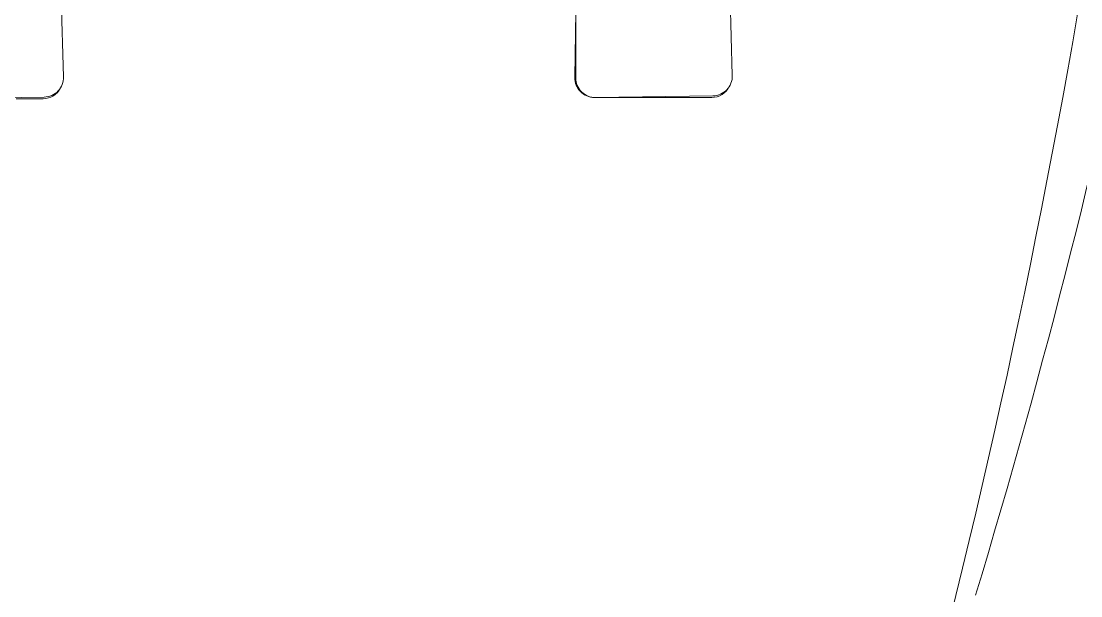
# Model space of a CAD drawing. Header units: millimetres. Extents: x 72 to 2826, y -203 to 794.
# Drawn here: x 1757.074 to 1757.2649, y 386.1311 to 386.2346 of the extents above; entities that cross this region are included whole.
import ezdxf

# ---------------------------------------------------------------- set-up
doc = ezdxf.new("R2010")
doc.units = ezdxf.units.MM
doc.layers.add('mobiliario', color=252, linetype='Continuous', lineweight=9)

# ---------------------------------------------------------------- blocks, each defined once
blk = doc.blocks.new('SE2')
at = {"layer": 'mobiliario'}
for p, q in [((130.071, 345.571), (125.295, 345.64)), ((128.933, 345.64), (130.022, 345.64)), ((152.477, 345.59), (152.504, 345.59)), ((152.527, 345.59), (153.566, 345.59)), ((157.304, 345.521), (152.527, 345.59)), ((153.566, 345.59), (156.166, 345.59)), ((156.166, 345.59), (157.254, 345.59)), ((151.716, 342.081), (151.677, 344.778)), ((151.716, 344.79), (151.716, 338.807)), ((130.69, 338.807), (130.859, 344.749)), ((157.916, 338.539), (158.092, 344.699))]:
    blk.add_line(p, q, dxfattribs=at)
for centre, radius, start, end in [((-173.438, 282.247), 350.751, 4.00281, 16.05373), ((-131.747, 275.18), 313.162, 6.24845, 16.82993), ((130.022, 344.84), 0.8, 26.429, 90), ((130.06, 344.771), 0.8, 358.3631, 89.1815), ((152.477, 344.79), 0.8, 90, 180.8185), ((152.516, 344.79), 0.8, 89.1815, 180), ((157.254, 344.79), 0.8, 26.429, 90), ((157.292, 344.721), 0.8, 358.3631, 89.1815)]:
    blk.add_arc(centre, radius, start, end, dxfattribs=at)

msp = doc.modelspace()

# ---------------------------------------------------------------- block references
at = {"xscale": -0.0044247438065974, "yscale": 0.0044247438065974, "zscale": 0.0044247438065974, "rotation": 180}
msp.add_blockref('SE2', (1756.50262, 387.74999), dxfattribs=at)

doc.saveas('drawing.dxf')
